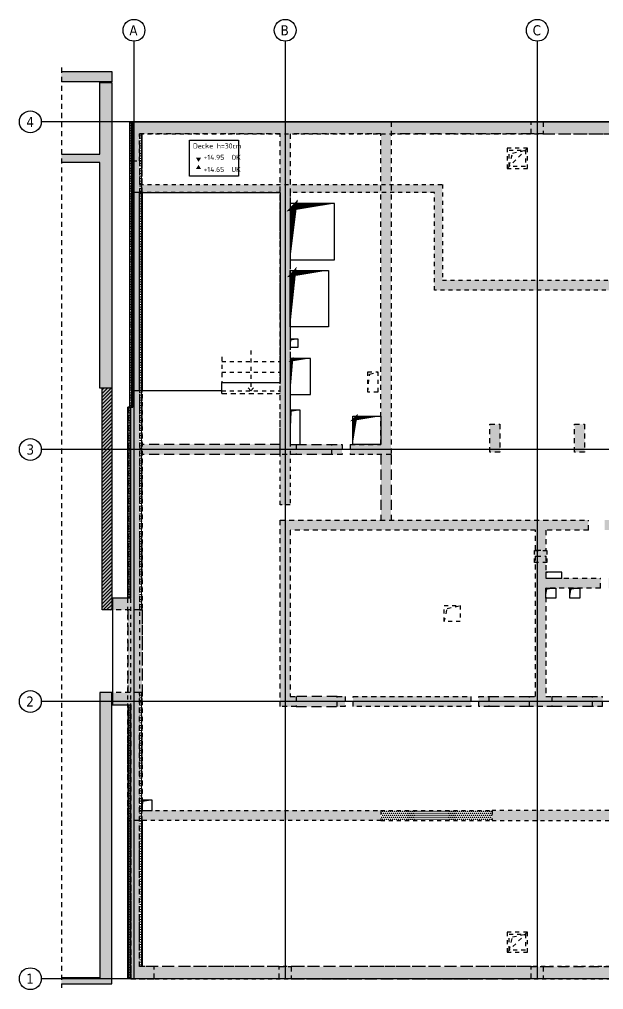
# Model space of a CAD drawing. Extents: x -177 to 93, y -12 to 49.
# Drawn here: x -177.34 to -162.86, y 13.76 to 37.82 of the extents above; entities that cross this region are included whole.
import ezdxf

# ---------------------------------------------------------------- set-up
doc = ezdxf.new("R2010")
doc.units = 0
doc.header["$LTSCALE"] = 0.5
for name, pattern in [('AUSGEZOGEN', [1000.01, 1000, 0.01]), ('DOT', [0.175, 0.05, -0.125]), ('HIDDEN', [0.375, 0.25, -0.125]), ('HIDDEN2', [0.187, 0.125, -0.062]), ('HIDDEN4', [0.12, 0.02, -0.1]), ('PUNKT', [0.175, 0.05, -0.125]), ('STRICHLINIE', [0.75, 0.5, -0.25]), ('VERDECKT', [0.375, 0.25, -0.125])]:
    doc.linetypes.add(name, pattern=pattern)
for name, color, linetype in [('ACHSEN', 7, 'Continuous'), ('AFU', 7, 'Continuous'), ('Bestand', 7, 'Continuous'), ('BETON', 7, 'Continuous'), ('Brüstung DG', 7, 'Continuous'), ('DD', 7, 'Continuous'), ('DG', 7, 'Continuous'), ('DRUEBER', 7, 'Continuous'), ('grau_hell', 7, 'Continuous'), ('grau_mittel', 7, 'Continuous'), ('HILFE', 7, 'Continuous'), ('koten', 7, 'Continuous'), ('OBJEKT', 7, 'Continuous'), ('SCHATTEN', 7, 'Continuous'), ('SCHRAFF', 7, 'Continuous'), ('SFP_Achsen', 7, 'Continuous'), ('TEXT', 7, 'Continuous'), ('VERDECKT', 7, 'Continuous'), ('VERDECKT2', 7, 'Continuous')]:
    doc.layers.add(name, color=color, linetype=linetype)
doc.layers.add('zila_01_rb_02_stb-fertig_05_schraff', color=144, linetype='Continuous', lineweight=9)
doc.styles.add('helv', font='tahoma.ttf')
doc.styles.add('txt', font='isocp.shx')
doc.linetypes.add('AFU_50K', pattern='A,0.15,["/",Standard,S=0.2,R=0,X=-0.01,Y=-0.1],0.07,["/",Standard,S=0.2,R=0,X=-0.01,Y=-0.1],0.15', length=0.37)
pattern_1 = [(0, (-253.18728, 75.18589), (1e-17, 0.0625), []), (90, (-253.18728, 75.18589), (-0.0625, 2e-17), [])]
pattern_2 = [(0, (-253.18728, 75.18589), (0.025, 0.05), [0, -0.05])]

# ---------------------------------------------------------------- blocks, each defined once
blk = doc.blocks.new('okrd_o')
at = {"layer": 'koten', "color": 7, "linetype": 'Continuous'}
blk.add_solid([(-0.125, 0.202), (0.125, 0.202), (0, 0)], dxfattribs=at)
at = {"layer": 'koten', "style": 'txt'}
blk.add_attdef('OKRD', (0.25, 0.1), '', height=0.25, dxfattribs=at)
blk = doc.blocks.new('okrd_u')
at = {"layer": 'koten', "color": 7, "linetype": 'Continuous'}
blk.add_solid([(-0.125, -0.202), (0.125, -0.202), (0, 0)], dxfattribs=at)
at = {"layer": 'koten', "style": 'txt'}
blk.add_attdef('OKRD', (0.25, -0.35), '', height=0.25, dxfattribs=at)

msp = doc.modelspace()

# ---------------------------------------------------------------- hatches: boundary and pattern name
at = {"layer": 'Brüstung DG', "linetype": 'DOT'}
h = msp.add_hatch(dxfattribs=at)
h.set_pattern_fill('DOTS', color=102, scale=0.8, double=1)
h.set_pattern_definition(pattern_2)
h.paths.add_polyline_path([(-174.3674, 34.9794), (-135.9024, 34.9794), (-135.9024, 14.3294), (-174.3674, 14.3294), (-174.3674, 17.9544), (-174.5774, 17.9544), (-174.5774, 14.0294), (-135.6024, 14.0294), (-135.6024, 35.2794), (-174.5274, 35.2794), (-174.5274, 34.3144), (-174.3674, 34.3144)])
h = msp.add_hatch(dxfattribs=at)
h.set_pattern_fill('DOTS', color=102, scale=0.8, double=1)
h.set_pattern_definition(pattern_2)
h.paths.add_polyline_path([(-165.6223, 18.2044), (-168.3824, 18.2044), (-168.3824, 17.9544), (-165.6224, 17.9544)])
at = {"layer": 'DG', "linetype": 'AUSGEZOGEN'}
h = msp.add_hatch(dxfattribs=at)
h.set_pattern_fill('DOTS', scale=0.8, double=1)
h.set_pattern_definition([(0, (-240.97757, 75.18589), (0.025, 0.05), [0, -0.05])])
h.paths.add_polyline_path([(-174.3674, 33.7244), (-174.3674, 34.3144), (-174.5274, 34.3144), (-174.5274, 28.2044), (-174.3674, 28.2044), (-174.3674, 33.5244), (-170.8774, 33.5244), (-170.8774, 25.7794), (-170.6274, 25.7794), (-170.6274, 33.5244), (-167.0524, 33.5244), (-167.0524, 31.1044), (-166.8524, 31.1044), (-166.8524, 33.7244)])
h = msp.add_hatch(dxfattribs=at)
h.set_pattern_fill('DOTS', scale=0.8, double=1)
h.set_pattern_definition(pattern_2)
h.paths.add_polyline_path([(-165.6223, 18.2044), (-165.6224, 17.9544), (-141.7274, 17.9544), (-141.7274, 18.2044)])
h.paths.add_polyline_path([(-144.8274, 21.0294), (-144.8274, 23.0044), (-142.1274, 23.0044), (-142.1274, 22.5394), (-141.8774, 22.5394), (-141.8774, 23.2544), (-145.0774, 23.2544), (-145.0774, 20.7794), (-141.8774, 20.7794), (-141.8774, 21.4894), (-142.1274, 21.4894), (-142.1274, 21.0294)], flags=17)
h.paths.add_polyline_path([(-147.9774, 24.6494), (-147.9774, 24.3494), (-147.6774, 24.3494), (-147.6774, 24.6494)], flags=17)
h.paths.add_polyline_path([(-152.2774, 24.6494), (-152.5774, 24.6494), (-152.5774, 24.3494), (-152.2774, 24.3494)], flags=17)
h.paths.add_polyline_path([(-156.0274, 24.6494), (-156.3274, 24.6494), (-156.3274, 24.3494), (-156.0274, 24.3494)], flags=17)
h.paths.add_polyline_path([(-164.2674, 24.3494), (-164.2674, 24.6494), (-164.5674, 24.6494), (-164.5674, 24.3494)], flags=17)
h.paths.add_polyline_path([(-139.6274, 31.3544), (-139.6274, 18.2044), (-139.7774, 18.2044), (-139.7774, 17.9544), (-139.3774, 17.9544), (-139.3774, 31.3544)])
h.paths.add_polyline_path([(-174.3674, 28.2044), (-174.5774, 28.2044), (-174.5774, 17.9544), (-168.3824, 17.9544), (-168.3824, 18.2044), (-174.3674, 18.2044)])
h.paths.add_polyline_path([(-166.8524, 31.3544), (-166.8524, 31.1044), (-143.2024, 31.1044), (-143.2024, 31.3544)])
at = {"layer": 'grau_hell'}
h = msp.add_hatch(color=9, dxfattribs=at)
h.paths.add_polyline_path([(-175.0524, 21.1243), (-175.3524, 21.1243), (-175.3524, 14.0493), (-176.3024, 14.0493), (-176.3024, 13.8993), (-175.0524, 13.8993)])
h.paths.add_polyline_path([(-175.2924, 23.1743), (-175.0524, 23.1743), (-175.0524, 28.6743), (-175.2924, 28.6743)])
h.paths.add_polyline_path([(-175.0524, 36.2543), (-175.3524, 36.2543), (-175.3524, 34.4743), (-176.3024, 34.4743), (-176.3024, 34.2743), (-175.3524, 34.2743), (-175.3524, 28.6743), (-175.0524, 28.6743)])
h.paths.add_polyline_path([(-175.0524, 36.2743), (-175.0524, 36.5243), (-176.3024, 36.5243), (-176.3024, 36.2743)])
at = {"layer": 'grau_mittel'}
h = msp.add_hatch(color=61, dxfattribs=at)
h.paths.add_polyline_path([(-135.6024, 35.2794), (-142.1274, 35.2794), (-142.1274, 27.0294), (-141.0624, 27.0294), (-141.0624, 27.2794), (-141.8773, 27.2794), (-141.8774, 34.9794), (-139.6274, 34.9794), (-139.6274, 27.2794), (-139.7774, 27.2794), (-139.7774, 27.0294), (-139.3774, 27.0294), (-139.3774, 34.9794), (-135.9024, 34.9794), (-135.9024, 29.9644), (-135.6024, 29.9644)])
h.paths.add_polyline_path([(-135.6024, 29.9644), (-135.9024, 29.9644), (-135.9024, 28.0944), (-135.6024, 28.0944)], flags=17)
h.paths.add_polyline_path([(-135.6024, 28.0944), (-135.9024, 28.0944), (-135.9024, 27.0294), (-135.6024, 27.0294)])
h.paths.add_polyline_path([(-135.9024, 27.0294), (-135.9024, 27.2794), (-139.3774, 27.2794), (-139.3774, 27.0294)])
h.paths.add_polyline_path([(-139.7774, 27.0294), (-139.7774, 27.2794), (-140.6624, 27.2794), (-140.6624, 27.0294)], flags=17)
h.paths.add_polyline_path([(-140.6624, 27.2794), (-140.8624, 27.2794), (-140.8624, 27.0294), (-140.6624, 27.0294)], flags=17)
h.paths.add_polyline_path([(-135.6024, 27.0294), (-135.9024, 27.0294), (-135.9024, 21.0544), (-135.6024, 21.0544)])
h.paths.add_polyline_path([(-135.9024, 20.7544), (-135.6024, 20.7544), (-135.6024, 21.0544), (-135.9024, 21.0544)])
h.paths.add_polyline_path([(-135.9024, 16.5294), (-135.6024, 16.5294), (-135.6024, 20.7544), (-135.9024, 20.7544)])
h.paths.add_polyline_path([(-135.6024, 16.5294), (-135.9024, 16.5294), (-135.9024, 14.3294), (-136.1524, 14.3294), (-136.1524, 14.0294), (-135.6024, 14.0294)])
h.paths.add_polyline_path([(-141.8524, 14.3294), (-141.8524, 14.0294), (-136.1524, 14.0294), (-136.1524, 14.3294)])
h.paths.add_polyline_path([(-142.1524, 14.3294), (-142.1524, 14.0294), (-141.8524, 14.0294), (-141.8524, 14.3294)])
h.paths.add_polyline_path([(-149.3524, 14.3294), (-149.3524, 14.0294), (-142.1524, 14.0294), (-142.1524, 14.3294)])
h.paths.add_polyline_path([(-149.6524, 14.3294), (-149.6524, 14.0294), (-149.3524, 14.0294), (-149.3524, 14.3294)])
h.paths.add_polyline_path([(-156.8524, 14.3294), (-156.8524, 14.0294), (-149.6524, 14.0294), (-149.6524, 14.3294)])
h.paths.add_polyline_path([(-157.1524, 14.0294), (-156.8524, 14.0294), (-156.8524, 14.3294), (-157.1524, 14.3294)])
h.paths.add_polyline_path([(-164.3524, 14.3294), (-164.3524, 14.0294), (-157.1524, 14.0294), (-157.1524, 14.3294)])
h.paths.add_polyline_path([(-164.3524, 14.3294), (-164.6524, 14.3294), (-164.6524, 14.0294), (-164.3524, 14.0294)])
h.paths.add_polyline_path([(-170.6024, 14.3294), (-170.6024, 14.0294), (-164.6524, 14.0294), (-164.6524, 14.3294)])
h.paths.add_polyline_path([(-170.9024, 14.3294), (-170.9024, 14.0294), (-170.6024, 14.0294), (-170.6024, 14.3294)])
h.paths.add_polyline_path([(-174.0024, 14.3294), (-174.0024, 14.0294), (-170.9024, 14.0294), (-170.9024, 14.3294)])
h.paths.add_polyline_path([(-174.3674, 14.3294), (-174.3674, 21.1243), (-175.0324, 21.1243), (-175.0324, 20.8243), (-174.5774, 20.8243), (-174.5774, 14.0294), (-174.0024, 14.0294), (-174.0024, 14.3294)])
h.paths.add_polyline_path([(-174.3024, 23.1743), (-174.3674, 23.1743), (-174.6524, 23.1743), (-174.6524, 21.1243), (-174.3674, 21.1243), (-174.3024, 21.1243)])
h.paths.add_polyline_path([(-174.3674, 34.9794), (-170.8774, 34.9794), (-170.8774, 27.0294), (-170.4774, 27.0294), (-170.4774, 27.2794), (-170.6274, 27.2794), (-170.6274, 34.9794), (-168.3774, 34.9794), (-168.3774, 27.2794), (-169.1424, 27.2794), (-169.1424, 27.0294), (-168.1274, 27.0294), (-168.1274, 35.2794), (-174.5274, 35.2794), (-174.5274, 28.2044), (-174.5774, 28.2044), (-174.5774, 23.4743), (-175.0324, 23.4743), (-175.0324, 23.1743), (-174.3674, 23.1743)])
h.paths.add_polyline_path([(-174.3024, 27.2794), (-174.3024, 27.0294), (-170.8774, 27.0294), (-170.8774, 27.2794)], flags=17)
h.paths.add_polyline_path([(-170.4774, 27.2794), (-170.4774, 27.0294), (-169.5923, 27.0294), (-169.5923, 27.2794)], flags=17)
h.paths.add_polyline_path([(-169.5923, 27.2794), (-169.5923, 27.0294), (-169.3424, 27.0294), (-169.3424, 27.2794)], flags=17)
h.paths.add_polyline_path([(-168.1274, 27.0294), (-168.3774, 27.0294), (-168.3774, 25.4044), (-168.1274, 25.4044)], flags=17)
h.paths.add_polyline_path([(-170.8774, 25.4044), (-170.8774, 20.7794), (-170.4774, 20.7794), (-170.4774, 21.0294), (-170.6273, 21.0294), (-170.6274, 25.1544), (-164.5424, 25.1544), (-164.5424, 24.6594), (-164.2924, 24.6594), (-164.2924, 25.1544), (-163.2324, 25.1544), (-163.2324, 25.4044)])
h.paths.add_polyline_path([(-169.4674, 20.7794), (-169.4674, 21.0294), (-170.4774, 21.0294), (-170.4774, 20.7794)], flags=17)
h.paths.add_polyline_path([(-169.4674, 20.7794), (-169.2674, 20.7794), (-169.2674, 21.0294), (-169.4674, 21.0294)])
h.paths.add_polyline_path([(-169.0674, 21.0294), (-169.0674, 20.7794), (-166.1524, 20.7794), (-166.1524, 21.0294)], flags=16)
h.paths.add_polyline_path([(-165.9524, 21.0294), (-165.9524, 20.7794), (-165.7024, 20.7794), (-165.7024, 21.0294)], flags=16)
h.paths.add_polyline_path([(-165.7024, 21.0294), (-165.7024, 20.7794), (-164.6924, 20.7794), (-164.6924, 21.0294)], flags=16)
h.paths.add_polyline_path([(-164.5424, 21.0294), (-164.6924, 21.0294), (-164.6924, 20.7794), (-164.1424, 20.7794), (-164.1424, 21.0294), (-164.2924, 21.0294), (-164.2924, 23.7144), (-162.9324, 23.7144), (-162.9324, 23.9644), (-164.2924, 23.9644), (-164.2924, 24.5094), (-164.5424, 24.5094)])
h.paths.add_polyline_path([(-164.1424, 21.0294), (-164.1424, 20.7794), (-163.1324, 20.7794), (-163.1324, 21.0294)], flags=16)
h.paths.add_polyline_path([(-163.1324, 20.7794), (-162.8824, 20.7794), (-162.8824, 21.0294), (-163.1324, 21.0294)])
h.paths.add_polyline_path([(-162.4774, 25.1544), (-162.4774, 25.4044), (-162.8324, 25.4044), (-162.8324, 25.1544)])
h.paths.add_polyline_path([(-161.5924, 25.1544), (-161.5924, 25.4044), (-162.4774, 25.4044), (-162.4774, 25.1544)])
h.paths.add_polyline_path([(-160.2774, 25.1544), (-160.2774, 21.0294), (-162.6824, 21.0294), (-162.6824, 20.7794), (-158.5273, 20.7794), (-158.5273, 21.0294), (-160.0273, 21.0294), (-160.0273, 25.1544), (-159.0774, 25.1544), (-159.0774, 24.3744), (-157.7024, 24.3744), (-157.7024, 24.6244), (-158.8274, 24.6244), (-158.8274, 25.4044), (-161.5924, 25.4044), (-161.5924, 25.1544)])
h.paths.add_polyline_path([(-162.7324, 23.9644), (-162.7324, 23.7144), (-161.1924, 23.7144), (-161.1924, 23.9644)])
h.paths.add_polyline_path([(-158.3273, 21.0294), (-158.3273, 20.7794), (-149.1524, 20.7794), (-149.1524, 21.0294)])
h.paths.add_polyline_path([(-153.9524, 24.3744), (-153.9524, 24.6244), (-156.3024, 24.6244), (-156.3024, 24.3744)])
h.paths.add_polyline_path([(-150.4024, 24.3744), (-150.4024, 24.6244), (-152.5524, 24.6244), (-152.5524, 24.3744)])
h.paths.add_polyline_path([(-149.0024, 24.6244), (-149.0024, 24.3744), (-147.7024, 24.3744), (-147.7024, 25.1544), (-146.3224, 25.1544), (-146.3224, 25.4044), (-147.9524, 25.4044), (-147.9524, 24.6244)])
h.paths.add_polyline_path([(-147.7023, 22.8044), (-147.9524, 22.8044), (-147.9524, 21.0294), (-148.9524, 21.0294), (-148.9524, 20.7794), (-147.5524, 20.7794), (-147.5524, 21.0294), (-147.7023, 21.0294)])
h.paths.add_polyline_path([(-146.6674, 20.7794), (-146.6674, 21.0294), (-147.5524, 21.0294), (-147.5524, 20.7794)])
h.paths.add_polyline_path([(-146.6674, 21.0294), (-146.6674, 20.7794), (-145.9623, 20.7794), (-145.9623, 21.0294)])
h.paths.add_polyline_path([(-145.3623, 21.0294), (-145.3623, 20.7794), (-141.8774, 20.7794), (-141.8774, 21.4894), (-142.1274, 21.4894), (-142.1274, 21.0294), (-144.8274, 21.0294), (-144.8274, 23.0044), (-142.1274, 23.0044), (-142.1274, 22.5394), (-141.8774, 22.5394), (-141.8774, 22.7894), (-141.9574, 22.7894), (-141.9574, 22.9394), (-141.8774, 22.9394), (-141.8774, 23.4041), (-142.1274, 23.4041), (-142.1273, 23.2544), (-146.6674, 23.2544), (-146.6674, 23.0044), (-145.0774, 23.0044), (-145.0774, 21.0294)])
h.paths.add_polyline_path([(-142.1274, 22.5394), (-142.1274, 21.4894), (-141.8774, 21.4894), (-141.8774, 22.5394)], flags=17)
h.paths.add_polyline_path([(-142.1274, 23.4041), (-141.8774, 23.4041), (-141.8774, 24.2891), (-142.1274, 24.2891)])
h.paths.add_polyline_path([(-141.8774, 24.5544), (-142.1274, 24.5544), (-142.1274, 24.2891), (-141.8774, 24.2891)])
h.paths.add_polyline_path([(-142.4274, 25.4044), (-142.4274, 25.1544), (-141.8774, 25.1544), (-141.8774, 25.4044)])
h.paths.add_polyline_path([(-143.0274, 25.1544), (-143.0274, 25.4044), (-145.7224, 25.4044), (-145.7224, 25.1544)])
h.paths.add_polyline_path([(-146.6674, 23.0044), (-146.6674, 23.2544), (-147.5524, 23.2544), (-147.5524, 23.0044)])
h.paths.add_polyline_path([(-147.5524, 23.0044), (-147.5524, 23.2544), (-147.7024, 23.2544), (-147.7024, 24.1744), (-147.9524, 24.1744), (-147.9524, 23.0044)])
h.paths.add_polyline_path([(-141.8774, 27.0294), (-142.1274, 27.0294), (-142.1274, 25.9544), (-141.8774, 25.9544)])
h.paths.add_polyline_path([(-144.8274, 27.0844), (-144.5774, 27.0844), (-144.5774, 27.7794), (-144.8274, 27.7794)])
h.paths.add_polyline_path([(-146.6774, 27.7794), (-146.9274, 27.7794), (-146.9274, 27.0844), (-146.6774, 27.0844)])
h.paths.add_polyline_path([(-148.5774, 27.6794), (-148.5774, 27.0844), (-148.3274, 27.0844), (-148.3274, 27.9294), (-149.3524, 27.9294), (-149.3524, 29.5744), (-149.6524, 29.5744), (-149.6524, 27.9294), (-150.6774, 27.9294), (-150.6774, 27.0844), (-150.4274, 27.0844), (-150.4274, 27.6794)])
h.paths.add_polyline_path([(-149.6524, 29.7744), (-149.3524, 29.7744), (-149.3524, 32.9244), (-149.6524, 32.9244)])
h.paths.add_polyline_path([(-149.3524, 33.8194), (-149.6524, 33.8194), (-149.6524, 33.1244), (-149.3524, 33.1244)])
h.paths.add_polyline_path([(-149.3524, 33.8194), (-149.3524, 33.8294), (-149.6524, 33.8294), (-149.6524, 33.8194)])
h.paths.add_polyline_path([(-149.3524, 34.6294), (-149.3524, 34.8294), (-149.6524, 34.8294), (-149.6524, 34.6294)])
h.paths.add_polyline_path([(-149.6524, 34.8294), (-149.3524, 34.8294), (-149.3524, 35.2794), (-149.6524, 35.2794)])
h.paths.add_polyline_path([(-149.3524, 35.2794), (-149.3524, 34.9794), (-142.1274, 34.9794), (-142.1274, 35.2794)])
h.paths.add_polyline_path([(-156.8524, 35.2794), (-156.8524, 34.9794), (-149.6524, 34.9794), (-149.6524, 35.2794)])
h.paths.add_polyline_path([(-157.1524, 35.2794), (-157.1524, 35.2794), (-157.1524, 34.9794), (-156.8524, 34.9794), (-156.8524, 35.2794)])
h.paths.add_polyline_path([(-164.3524, 35.2794), (-164.3524, 34.9794), (-157.1524, 34.9794), (-157.1524, 35.2794)])
h.paths.add_polyline_path([(-164.3524, 35.2794), (-164.6524, 35.2794), (-164.6524, 34.9794), (-164.3524, 34.9794)])
h.paths.add_polyline_path([(-168.1274, 35.2794), (-168.1274, 34.9794), (-164.6524, 34.9794), (-164.6524, 35.2794)])
h.paths.add_polyline_path([(-165.4274, 27.7794), (-165.6774, 27.7794), (-165.6774, 27.0844), (-165.4274, 27.0844)])
h.paths.add_polyline_path([(-163.3274, 27.7794), (-163.5774, 27.7794), (-163.5774, 27.0844), (-163.3274, 27.0844)])
h.paths.add_polyline_path([(-161.6774, 27.7794), (-161.9274, 27.7794), (-161.9274, 27.0844), (-161.6774, 27.0844)])
h.paths.add_polyline_path([(-159.5774, 27.7794), (-159.8274, 27.7794), (-159.8274, 27.0844), (-159.5774, 27.0844)])
h.paths.add_polyline_path([(-158.1774, 27.0844), (-157.9274, 27.0844), (-157.9274, 27.7794), (-158.1774, 27.7794)])
h.paths.add_polyline_path([(-156.0774, 27.0844), (-155.8274, 27.0844), (-155.8274, 27.7794), (-156.0774, 27.7794)])
h.paths.add_polyline_path([(-154.1774, 27.7794), (-154.4274, 27.7794), (-154.4274, 27.0844), (-154.1774, 27.0844)])
h.paths.add_polyline_path([(-152.3274, 27.0844), (-152.0774, 27.0844), (-152.0774, 27.7794), (-152.3274, 27.7794)])
at = {"layer": 'SCHRAFF'}
h = msp.add_hatch(dxfattribs=at)
h.set_pattern_fill('ANSI33', color=8, scale=0.5, double=1)
h.set_pattern_definition([(45, (-253.18728, 75.18589), (-0.08838835, 0.08838835), []), (45, (-253.09889, 75.18589), (-0.08838835, 0.08838835), [0.0625, -0.03125])])
h.paths.add_polyline_path([(-175.0524, 36.2543), (-175.3524, 36.2543), (-175.3524, 34.4743), (-176.3024, 34.4743), (-176.3024, 34.2743), (-175.3524, 34.2743), (-175.3524, 28.6743), (-175.0524, 28.6743)])
h.paths.add_polyline_path([(-175.0524, 21.1243), (-175.3524, 21.1243), (-175.3524, 14.0493), (-176.3024, 14.0493), (-176.3024, 13.8993), (-175.0524, 13.8993)])
h.paths.add_polyline_path([(-175.0524, 36.2743), (-175.0524, 36.5243), (-176.3024, 36.5243), (-176.3024, 36.2743)])
h = msp.add_hatch(dxfattribs=at)
h.set_pattern_fill('ANSI31', color=8, scale=0.5, double=1)
h.set_pattern_definition([(45, (-253.18728, 75.18589), (-0.044194174, 0.044194174), [])])
h.paths.add_polyline_path([(-175.0524, 28.6743), (-175.2924, 28.6743), (-175.2924, 23.1743), (-175.0524, 23.1743)])
at = {"layer": 'zila_01_rb_02_stb-fertig_05_schraff', "linetype": 'AUSGEZOGEN'}
h = msp.add_hatch(dxfattribs=at)
h.set_pattern_fill('ANSI37', color=102, scale=0.5, angle=-45)
h.set_pattern_definition(pattern_1)
h.paths.add_polyline_path([(-174.6024, 28.2044), (-174.5774, 28.2044), (-174.5274, 28.2044), (-174.5274, 35.2794), (-174.6024, 35.2794)])
h.paths.add_polyline_path([(-174.3024, 34.9794), (-174.3674, 34.9794), (-174.3674, 23.1743), (-174.3024, 23.1743)])
h.paths.add_polyline_path([(-174.6524, 23.4743), (-174.5774, 23.4743), (-174.5774, 28.2044), (-174.6024, 28.2044), (-174.6524, 28.2044)])
h = msp.add_hatch(dxfattribs=at)
h.set_pattern_fill('ANSI37', color=102, scale=0.5, angle=-45)
h.set_pattern_definition(pattern_1)
h.paths.add_polyline_path([(-174.6524, 14.0294), (-174.5774, 14.0294), (-174.5774, 20.8243), (-174.6524, 20.8243)])
h.paths.add_polyline_path([(-174.3674, 14.3294), (-174.3024, 14.3294), (-174.3024, 21.1243), (-174.3674, 21.1243)])

# ---------------------------------------------------------------- linework, layer by layer
at = {"color": 0, "linetype": 'ByBlock', "lineweight": -2}
for p, q in [((-174.3674, 17.9544), (-174.3024, 17.9544)), ((-174.3024, 17.9544), (-174.3024, 14.3294))]:
    msp.add_line(p, q, dxfattribs=at)
for points in [[(-174.5274, 35.2794), (-174.6024, 35.2794), (-174.6024, 34.3144), (-174.5274, 34.3144)], [(-174.3674, 34.3144), (-174.3024, 34.3144), (-174.3024, 34.9794)], [(-174.5774, 14.0294), (-174.6524, 14.0294), (-174.6524, 17.9544), (-174.5774, 17.9544)]]:
    msp.add_lwpolyline(points, dxfattribs=at)
at = {"layer": 'ACHSEN', "color": 140, "linetype": 'AUSGEZOGEN'}
for p, q in [((-174.5024, 37.2794), (-174.5024, 14.0294)), ((-170.7524, 37.2794), (-170.7524, 14.0294)), ((-164.5024, 37.2794), (-164.5024, 14.0294)), ((-135.6024, 35.2794), (-176.8024, 35.2794)), ((-135.6024, 27.1544), (-176.8024, 27.1544)), ((-135.6024, 20.9044), (-176.8024, 20.9044)), ((-135.6024, 14.0294), (-176.8024, 14.0294))]:
    msp.add_line(p, q, dxfattribs=at)
at = {"layer": 'AFU', "color": 8, "linetype": 'AFU_50K'}
for p, q in [((-174.3674, 33.5244), (-174.5274, 33.5244)), ((-174.3674, 28.6094), (-174.5274, 28.6094))]:
    msp.add_line(p, q, dxfattribs=at)
at = {"layer": 'Bestand', "color": 8, "linetype": 'AUSGEZOGEN'}
for p, q in [((-176.3024, 36.5243), (-175.0524, 36.5243)), ((-175.0524, 36.5243), (-175.0524, 36.2743)), ((-175.0524, 36.2743), (-176.3024, 36.2743)), ((-175.3524, 36.2543), (-175.0524, 36.2543)), ((-175.3524, 34.4743), (-175.3524, 36.2543)), ((-175.0524, 36.2543), (-175.0524, 28.6743)), ((-176.3024, 34.4743), (-175.3524, 34.4743)), ((-175.3524, 34.2743), (-176.3024, 34.2743)), ((-175.3524, 28.6743), (-175.3524, 34.2743)), ((-175.0524, 28.6743), (-175.3524, 28.6743)), ((-175.2924, 23.1743), (-175.2924, 28.6743)), ((-175.0524, 28.6743), (-175.0524, 23.1743)), ((-175.0524, 23.1743), (-175.2924, 23.1743)), ((-175.0524, 21.1243), (-175.3524, 21.1243)), ((-175.3524, 21.1243), (-175.3524, 14.0493)), ((-175.0524, 13.8993), (-175.0524, 21.1243)), ((-175.3524, 14.0493), (-176.3024, 14.0493)), ((-176.3024, 13.8993), (-175.0524, 13.8993))]:
    msp.add_line(p, q, dxfattribs=at)
at = {"layer": 'BETON', "color": 6, "linetype": 'AUSGEZOGEN'}
for p, q in [((-174.6024, 28.2044), (-174.6024, 35.2794)), ((-174.6024, 35.2794), (-135.6024, 35.2794)), ((-174.5274, 28.2044), (-174.5274, 35.2794)), ((-174.3674, 28.6094), (-174.3674, 33.5244)), ((-174.3674, 33.5244), (-170.8774, 33.5244)), ((-174.3024, 33.5244), (-174.3024, 28.6094)), ((-170.8774, 33.5244), (-170.8774, 28.8144)), ((-172.3274, 28.6094), (-172.3274, 28.8144)), ((-172.3274, 28.8144), (-170.8774, 28.8144)), ((-172.3274, 28.6094), (-174.3674, 28.6094)), ((-174.6524, 23.4743), (-174.6524, 28.2044)), ((-174.6524, 28.2044), (-174.5274, 28.2044)), ((-174.5774, 23.4743), (-174.5774, 28.2044)), ((-175.0324, 23.4743), (-175.0324, 20.8243)), ((-175.0324, 23.4743), (-174.5774, 23.4743)), ((-175.0324, 20.8243), (-174.5774, 20.8243)), ((-174.6524, 20.8243), (-174.6524, 14.0294)), ((-174.5774, 14.0294), (-174.5774, 20.8243)), ((-135.6024, 14.0294), (-174.6524, 14.0294))]:
    msp.add_line(p, q, dxfattribs=at)
for points in [[(-170.6274, 31.8544), (-169.5274, 31.8544), (-169.5274, 33.2544), (-170.6274, 33.2544)], [(-169.6774, 30.1944), (-170.6274, 30.1944), (-170.6274, 31.5944), (-169.6774, 31.5944)], [(-170.4274, 29.8894), (-170.6274, 29.8894), (-170.6274, 29.6894), (-170.4274, 29.6894)], [(-170.1274, 29.4144), (-170.6274, 29.4144), (-170.6274, 28.5144), (-170.1274, 28.5144)], [(-170.3774, 28.1294), (-170.6274, 28.1294), (-170.6274, 27.2794), (-170.3774, 27.2794)], [(-169.0774, 27.9794), (-168.3774, 27.9794), (-168.3774, 27.2794), (-169.0774, 27.2794)], [(-163.8924, 24.1144), (-164.2924, 24.1144), (-164.2924, 23.9644), (-163.8924, 23.9644)], [(-164.0424, 23.4644), (-164.2924, 23.4644), (-164.2924, 23.7144), (-164.0424, 23.7144)], [(-163.4424, 23.4644), (-163.6924, 23.4644), (-163.6924, 23.7144), (-163.4424, 23.7144)], [(-174.0524, 18.4544), (-174.3024, 18.4544), (-174.3024, 18.2044), (-174.0524, 18.2044)]]:
    msp.add_lwpolyline(points, close=True, dxfattribs=at)
at = {"layer": 'Brüstung DG', "color": 102, "linetype": 'DOT'}
for p, q in [((-168.3824, 18.2044), (-165.6223, 18.2044)), ((-168.3824, 17.9544), (-165.6224, 17.9544))]:
    msp.add_line(p, q, dxfattribs=at)
at = {"layer": 'Brüstung DG', "color": 102, "linetype": 'PUNKT', "lineweight": -2}
msp.add_lwpolyline([(-174.3674, 34.3144), (-174.3674, 34.3144), (-174.3674, 34.3144), (-174.3674, 34.9794), (-135.9024, 34.9794), (-135.9024, 14.3294), (-174.3674, 14.3294), (-174.3674, 17.9544), (-174.5774, 17.9544), (-174.5774, 14.0294), (-135.6024, 14.0294), (-135.6024, 35.2794), (-174.5274, 35.2794), (-174.5274, 34.3144), (-174.5274, 34.3144), (-174.5274, 34.3144)], close=True, dxfattribs=at)
at = {"layer": 'DD', "color": 7, "linetype": 'HIDDEN2'}
for p, q in [((-165.1974, 34.1744), (-165.1158, 34.5041)), ((-165.1158, 34.5041), (-164.7974, 34.5744)), ((-168.7024, 28.5794), (-168.6618, 29.026)), ((-168.6618, 29.026), (-168.4524, 29.0794)), ((-166.8124, 22.8844), (-166.7322, 23.2109)), ((-166.7322, 23.2109), (-166.4124, 23.2844)), ((-165.1974, 14.7344), (-165.1158, 15.0641)), ((-165.1158, 15.0641), (-164.7974, 15.1344))]:
    msp.add_line(p, q, dxfattribs=at)
for points in [[(-165.1974, 34.5744), (-164.7974, 34.5744), (-164.7974, 34.1744), (-165.1974, 34.1744)], [(-168.7024, 29.0794), (-168.4524, 29.0794), (-168.4524, 28.5794), (-168.7024, 28.5794)], [(-166.8124, 23.2844), (-166.4124, 23.2844), (-166.4124, 22.8844), (-166.8124, 22.8844)], [(-165.1974, 15.1344), (-164.7974, 15.1344), (-164.7974, 14.7344), (-165.1974, 14.7344)]]:
    msp.add_lwpolyline(points, close=True, dxfattribs=at)
at = {"layer": 'DG', "color": 7, "linetype": 'PUNKT', "lineweight": -2}
for p, q in [((-174.5274, 34.3144), (-174.6024, 34.3144)), ((-174.6024, 34.3144), (-174.6024, 28.2044)), ((-174.5274, 28.2044), (-174.5274, 34.3144)), ((-174.5274, 34.3144), (-174.3674, 34.3144)), ((-174.3024, 34.3144), (-174.3674, 34.3144)), ((-174.3674, 34.3144), (-174.3674, 33.7244)), ((-174.3024, 33.7244), (-174.3024, 34.3144)), ((-174.3674, 33.7244), (-166.8524, 33.7244)), ((-166.8524, 33.7244), (-166.8524, 31.3544)), ((-174.3674, 33.5244), (-174.3674, 18.2044)), ((-170.8774, 33.5244), (-174.3674, 33.5244)), ((-174.3024, 33.5244), (-174.3024, 18.2044)), ((-170.8774, 25.7794), (-170.8774, 33.5244)), ((-167.0524, 33.5244), (-170.6274, 33.5244)), ((-170.6274, 33.5244), (-170.6274, 25.7794)), ((-167.0524, 31.1044), (-167.0524, 33.5244)), ((-166.8524, 31.3544), (-143.4024, 31.3544)), ((-143.2024, 31.1044), (-167.0524, 31.1044)), ((-174.6524, 17.9544), (-174.6524, 28.2044)), ((-174.6524, 28.2044), (-174.5774, 28.2044)), ((-174.6024, 28.2044), (-174.5774, 28.2044)), ((-174.5774, 17.9544), (-174.5774, 28.2044)), ((-174.5774, 28.2044), (-174.5274, 28.2044)), ((-170.6274, 25.7794), (-170.8774, 25.7794)), ((-174.3674, 18.2044), (-168.3824, 18.2044)), ((-168.3824, 18.2044), (-168.3824, 17.9544)), ((-165.6223, 18.2044), (-165.6224, 17.9544)), ((-141.7274, 18.2044), (-165.6223, 18.2044)), ((-174.5774, 17.9544), (-174.6524, 17.9544)), ((-168.3824, 17.9544), (-174.5774, 17.9544)), ((-165.6224, 17.9544), (-141.7274, 17.9544))]:
    msp.add_line(p, q, dxfattribs=at)
msp.add_lwpolyline([(-164.5674, 24.6494), (-164.2674, 24.6494), (-164.2674, 24.3494), (-164.5674, 24.3494)], close=True, dxfattribs=at)
at = {"layer": 'DRUEBER', "color": 7, "linetype": 'PUNKT'}
for p, q in [((-165.2474, 34.1244), (-164.7474, 34.6244)), ((-165.2474, 14.6844), (-164.7474, 15.1844))]:
    msp.add_line(p, q, dxfattribs=at)
at = {"layer": 'DRUEBER', "color": 102, "linetype": 'HIDDEN2'}
for p, q in [((-171.6024, 29.6073), (-171.6024, 28.6094)), ((-171.6024, 28.6094), (-171.7121, 28.734)), ((-171.6024, 28.6094), (-171.4926, 28.734))]:
    msp.add_line(p, q, dxfattribs=at)
at = {"layer": 'DRUEBER', "color": 171, "linetype": 'HIDDEN4'}
for p, q in [((-172.3274, 29.4511), (-172.3274, 28.8144)), ((-172.3274, 29.3344), (-170.8774, 29.3344)), ((-172.3274, 29.0744), (-170.8774, 29.0744))]:
    msp.add_line(p, q, dxfattribs=at)
at = {"layer": 'DRUEBER', "color": 7, "linetype": 'DOT'}
msp.add_line((-172.3274, 28.6094), (-170.8774, 28.6094), dxfattribs=at)
at = {"layer": 'DRUEBER', "color": 7, "linetype": 'PUNKT'}
for points in [[(-164.7474, 34.6244), (-165.2474, 34.6244), (-165.2474, 34.1244), (-164.7474, 34.1244)], [(-164.7474, 15.1844), (-165.2474, 15.1844), (-165.2474, 14.6844), (-164.7474, 14.6844)]]:
    msp.add_lwpolyline(points, close=True, dxfattribs=at)
at = {"layer": 'HILFE', "color": 102, "linetype": 'HIDDEN'}
msp.add_line((-176.3024, 36.6243), (-176.3024, 13.7993), dxfattribs=at)
at = {"layer": 'HILFE', "color": 102, "linetype": 'AUSGEZOGEN'}
msp.add_line((-174.5774, 17.9544), (-174.6524, 17.9544), dxfattribs=at)
at = {"layer": 'OBJEKT', "color": 1, "linetype": 'AUSGEZOGEN'}
msp.add_lwpolyline([(-173.1258, 34.8236), (-171.914, 34.8236), (-171.914, 33.9344), (-173.1258, 33.9344)], close=True, dxfattribs=at)
at = {"layer": 'SCHATTEN', "color": 1, "linetype": 'AUSGEZOGEN'}
for points in [[(-170.6274, 31.8544, 0, 0.174, 0), (-170.5405, 33.2489, 0, 0, 0), (-170.62, 33.165, 0.1794, 0, 0), (-169.5274, 33.2544, 0, 0, 0)], [(-169.6774, 31.5944, 0, 0.1549, 0), (-170.621, 31.5172, 0, 0, 0), (-170.5535, 31.5904, 0.148, 0, 0), (-170.6274, 30.1944, 0, 0, 0)], [(-170.6274, 29.6894, 0, 0.0326, 0), (-170.6111, 29.888, 0, 0, 0), (-170.626, 29.8731, 0.0326, 0, 0), (-170.4274, 29.8894, 0, 0, 0)], [(-170.6274, 28.5144, 0, 0.0765, 0), (-170.5891, 29.4127, 0, 0, 0), (-170.624, 29.3737, 0.0815, 0, 0), (-170.1274, 29.4144, 0, 0, 0)], [(-170.6274, 27.2794, 0, 0.0369, 0), (-170.6089, 28.129, 0, 0, 0), (-170.6257, 28.109, 0.0408, 0, 0), (-170.3774, 28.1294, 0, 0, 0)], [(-169.0774, 27.2794, 0, 0.1141, 0), (-169.0205, 27.9747, 0, 0, 0), (-169.0727, 27.9225, 0.1141, 0, 0), (-168.3774, 27.9794, 0, 0, 0)], [(-164.2924, 23.9644, 0, 0.0245, 0), (-164.2802, 24.1134, 0, 0, 0), (-164.292, 24.1032, 0.0224, 0, 0), (-163.8924, 24.1144, 0, 0, 0)], [(-164.2924, 23.4644, 0, 0.0408, 0), (-164.272, 23.7127, 0, 0, 0), (-164.2907, 23.694, 0.0408, 0, 0), (-164.0424, 23.7144, 0, 0, 0)], [(-163.6924, 23.4644, 0, 0.0408, 0), (-163.672, 23.7127, 0, 0, 0), (-163.6907, 23.694, 0.0408, 0, 0), (-163.4424, 23.7144, 0, 0, 0)], [(-174.3024, 18.2044, 0, 0.0408, 0), (-174.282, 18.4527, 0, 0, 0), (-174.3007, 18.434, 0.0408, 0, 0), (-174.0524, 18.4544, 0, 0, 0)]]:
    msp.add_lwpolyline(points, format="xyseb", dxfattribs=at)
at = {"layer": 'SFP_Achsen', "color": 7, "linetype": 'AUSGEZOGEN'}
for centre in [(-174.5024, 37.5498), (-170.7524, 37.5498), (-164.5024, 37.5498), (-177.0728, 35.2794), (-177.0728, 27.1544), (-177.0728, 20.9044), (-177.0728, 14.0294)]:
    msp.add_circle(centre, 0.2705, dxfattribs=at)
at = {"layer": 'VERDECKT', "color": 7, "linetype": 'VERDECKT', "lineweight": -2}
for p, q in [((-174.5274, 35.2794), (-168.1274, 35.2794)), ((-174.5274, 28.2044), (-174.5274, 35.2794)), ((-168.1274, 35.2794), (-168.1274, 27.0294)), ((-170.8774, 34.9794), (-174.3674, 34.9794)), ((-174.3674, 34.9794), (-174.3674, 23.1743)), ((-170.8774, 27.0294), (-170.8774, 34.9794)), ((-168.3774, 34.9794), (-170.6274, 34.9794)), ((-170.6274, 34.9794), (-170.6274, 27.2794)), ((-168.3774, 27.2794), (-168.3774, 34.9794)), ((-174.5774, 23.4743), (-174.5774, 28.2044)), ((-174.5774, 28.2044), (-174.5274, 28.2044)), ((-170.6274, 27.2794), (-170.4774, 27.2794)), ((-170.4774, 27.2794), (-170.4774, 27.0294)), ((-169.5923, 27.0294), (-169.5923, 27.2794)), ((-169.5923, 27.2794), (-169.3424, 27.2794)), ((-169.1424, 27.2794), (-168.3774, 27.2794)), ((-170.4774, 27.0294), (-170.8774, 27.0294)), ((-169.3424, 27.0294), (-169.5923, 27.0294)), ((-168.1274, 27.0294), (-169.1424, 27.0294)), ((-170.8774, 20.7794), (-170.8774, 25.4044)), ((-170.8774, 25.4044), (-163.2324, 25.4044)), ((-164.5424, 25.1544), (-170.6274, 25.1544)), ((-170.6274, 25.1544), (-170.6273, 21.0294)), ((-164.5424, 24.6594), (-164.5424, 25.1544)), ((-163.2324, 25.1544), (-164.2924, 25.1544)), ((-164.2924, 25.1544), (-164.2924, 24.6594)), ((-164.5424, 21.0294), (-164.5424, 24.5094)), ((-164.2924, 24.5094), (-164.2924, 23.9644)), ((-164.2924, 23.9644), (-162.9324, 23.9644)), ((-162.9324, 23.7144), (-164.2924, 23.7144)), ((-164.2924, 23.7144), (-164.2924, 21.0294)), ((-175.0324, 23.1743), (-175.0324, 23.4743)), ((-175.0324, 23.4743), (-174.5774, 23.4743)), ((-174.3674, 23.1743), (-175.0324, 23.1743)), ((-174.3674, 21.1243), (-175.0324, 21.1243)), ((-175.0324, 21.1243), (-175.0324, 20.8243)), ((-174.3674, 14.3294), (-174.3674, 21.1243)), ((-170.6273, 21.0294), (-170.4774, 21.0294)), ((-170.4774, 21.0294), (-170.4774, 20.7794)), ((-164.6924, 20.7794), (-164.6924, 21.0294)), ((-164.6924, 21.0294), (-164.5424, 21.0294)), ((-164.2924, 21.0294), (-164.1424, 21.0294)), ((-164.1424, 21.0294), (-164.1424, 20.7794)), ((-163.1324, 20.7794), (-163.1324, 21.0294)), ((-163.1324, 21.0294), (-162.8824, 21.0294)), ((-175.0324, 20.8243), (-174.5774, 20.8243)), ((-174.5774, 20.8243), (-174.5774, 14.0294)), ((-170.4774, 20.7794), (-170.8774, 20.7794)), ((-164.1424, 20.7794), (-164.6924, 20.7794)), ((-162.8824, 20.7794), (-163.1324, 20.7794)), ((-174.0024, 14.3294), (-174.3674, 14.3294)), ((-174.0024, 14.0294), (-174.0024, 14.3294)), ((-174.5774, 14.0294), (-174.0024, 14.0294))]:
    msp.add_line(p, q, dxfattribs=at)
at = {"layer": 'VERDECKT', "color": 7, "linetype": 'HIDDEN'}
for q in [(-172.3274, 28.6094), (-170.8774, 28.5396)]:
    msp.add_line((-172.3274, 28.5396), q, dxfattribs=at)
at = {"layer": 'VERDECKT', "color": 7, "linetype": 'VERDECKT'}
for p, q in [((-169.3424, 27.2794), (-169.3424, 27.0294)), ((-169.1424, 27.2794), (-169.1424, 27.0294)), ((-163.2324, 25.1544), (-163.2324, 25.4044)), ((-164.5424, 24.6594), (-164.2924, 24.6594)), ((-164.5424, 24.5094), (-164.2924, 24.5094)), ((-162.9324, 23.7144), (-162.9324, 23.9644)), ((-162.8824, 20.7794), (-162.8824, 21.0294))]:
    msp.add_line(p, q, dxfattribs=at)
at = {"layer": 'VERDECKT', "color": 7, "linetype": 'VERDECKT', "lineweight": -2}
for points in [[(-174.5274, 35.2794), (-174.6024, 35.2794), (-174.6024, 28.2044), (-174.5774, 28.2044)], [(-174.3674, 23.1743), (-174.3024, 23.1743), (-174.3024, 34.9794)], [(-174.5774, 28.2044), (-174.6524, 28.2044), (-174.6524, 23.4743)], [(-174.3024, 14.3294), (-174.3024, 21.1243), (-174.3674, 21.1243)], [(-169.2674, 20.7794), (-169.4674, 20.7794), (-169.4674, 21.0294), (-169.2674, 21.0294), (-169.2674, 20.7794)], [(-169.0674, 20.7794), (-169.0674, 21.0294), (-166.1524, 21.0294), (-166.1524, 20.7794)], [(-165.9524, 21.0294), (-165.7024, 21.0294), (-165.7024, 20.7794), (-165.9524, 20.7794), (-165.9524, 21.0294)], [(-174.5774, 14.0294), (-174.6524, 14.0294), (-174.6524, 20.8243)], [(-166.1524, 20.7794), (-169.0674, 20.7794)]]:
    msp.add_lwpolyline(points, dxfattribs=at)
for points in [[(-164.6524, 35.2794), (-164.3524, 35.2794), (-164.3524, 34.9794), (-164.6524, 34.9794)], [(-165.4274, 27.0844), (-165.6774, 27.0844), (-165.6774, 27.7794), (-165.4274, 27.7794)], [(-163.3274, 27.0844), (-163.5774, 27.0844), (-163.5774, 27.7794), (-163.3274, 27.7794)], [(-170.9024, 14.3294), (-170.6024, 14.3294), (-170.6024, 14.0294), (-170.9024, 14.0294)], [(-164.6524, 14.3294), (-164.3524, 14.3294), (-164.3524, 14.0294), (-164.6524, 14.0294)]]:
    msp.add_lwpolyline(points, close=True, dxfattribs=at)
at = {"layer": 'VERDECKT2', "color": 7, "linetype": 'STRICHLINIE'}
for p, q in [((-168.1274, 35.2794), (-164.6524, 35.2794)), ((-157.1524, 35.2794), (-164.3524, 35.2794)), ((-164.6524, 34.9794), (-168.1274, 34.9794)), ((-164.3524, 34.9794), (-157.1524, 34.9794)), ((-170.8774, 27.2794), (-174.3024, 27.2794)), ((-170.4774, 27.2794), (-169.5923, 27.2794)), ((-170.8774, 27.0294), (-174.3024, 27.0294)), ((-169.5923, 27.0294), (-170.4774, 27.0294)), ((-168.3774, 27.0294), (-168.3774, 25.4044)), ((-168.1274, 27.0294), (-168.1274, 25.4044)), ((-174.6524, 23.1743), (-174.6524, 21.1243)), ((-174.3024, 23.1743), (-174.3024, 21.1243)), ((-169.4674, 21.0294), (-170.4774, 21.0294)), ((-165.7024, 21.0294), (-164.6924, 21.0294)), ((-164.1424, 21.0294), (-163.1324, 21.0294)), ((-170.4774, 20.7794), (-169.4674, 20.7794)), ((-164.6924, 20.7794), (-165.7024, 20.7794)), ((-163.1324, 20.7794), (-164.1424, 20.7794)), ((-170.9024, 14.3294), (-174.0024, 14.3294)), ((-164.6524, 14.3294), (-170.6024, 14.3294)), ((-164.3524, 14.3294), (-157.1524, 14.3294)), ((-170.9024, 14.0294), (-174.0024, 14.0294)), ((-170.6024, 14.0294), (-164.6524, 14.0294)), ((-157.1524, 14.0294), (-164.3524, 14.0294))]:
    msp.add_line(p, q, dxfattribs=at)

# ---------------------------------------------------------------- block references
at = {"layer": 'koten', "color": 6, "linetype": 'AUSGEZOGEN', "xscale": 0.5, "yscale": 0.5, "zscale": 0.5}
for name, p, values in [('okrd_o', (-172.9016, 34.2874), {'OKRD': '+14.95  OK'}), ('okrd_u', (-172.9016, 34.2124), {'OKRD': '+14.65  UK'})]:
    msp.add_blockref(name, p, dxfattribs=at).add_auto_attribs(values)

# ---------------------------------------------------------------- texts
at = {"layer": 'SFP_Achsen', "color": 6, "linetype": 'AUSGEZOGEN', "style": 'helv'}
for s, p in [('A', (-174.6164, 37.4254)), ('B', (-170.8664, 37.4254)), ('C', (-164.6164, 37.4254)), ('4', (-177.1681, 35.1531)), ('3', (-177.1667, 27.0281)), ('2', (-177.1731, 20.7781)), ('1', (-177.1731, 13.9031))]:
    msp.add_text(s, height=0.25, dxfattribs=at).set_placement(p)
at = {"layer": 'TEXT', "color": 1, "linetype": 'AUSGEZOGEN', "style": 'txt'}
msp.add_text('Decke h=30cm', height=0.125, dxfattribs=at).set_placement((-173.0397, 34.6204))

doc.saveas('drawing.dxf')
